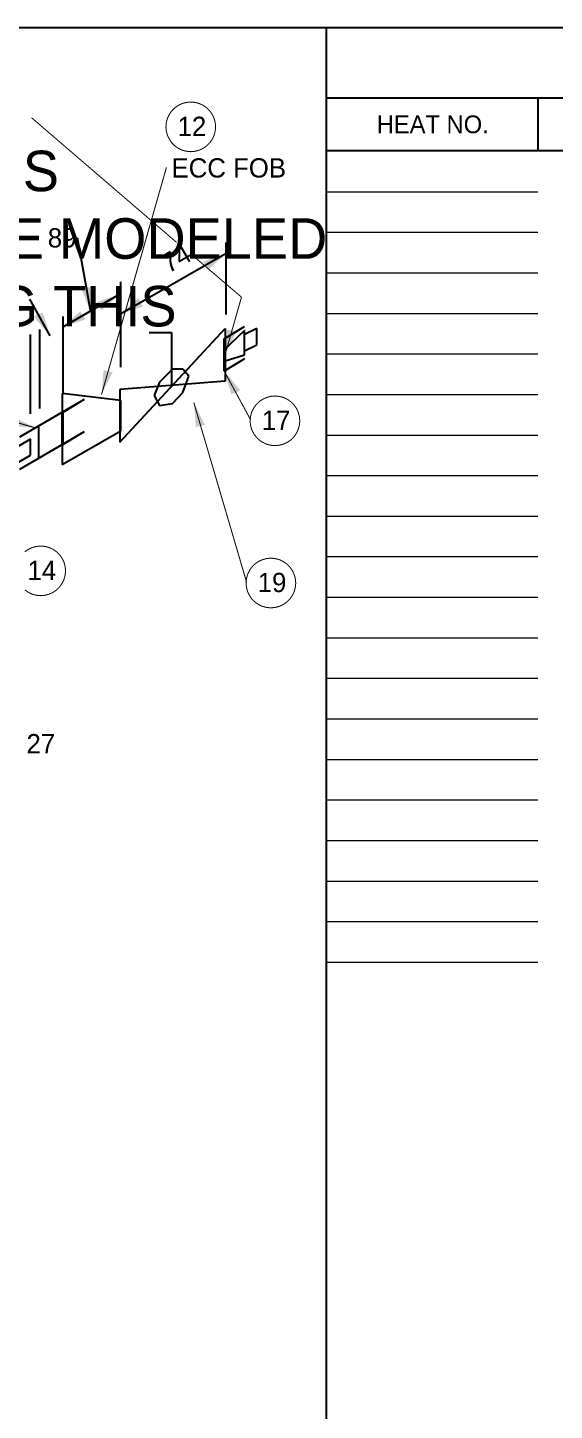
# Model space of a CAD drawing. Extents: x -4 to 426, y -3 to 272.
# Drawn here: x 236.3 to 288.3, y 131.8 to 268.2 of the extents above; entities that cross this region are included whole.
import ezdxf
from ezdxf.enums import TextEntityAlignment as Align

# ---------------------------------------------------------------- set-up
doc = ezdxf.new("R2010")
doc.units = 0
doc.header["$LTSCALE"] = 10
doc.layers.get('0').update_dxf_attribs({"lineweight": 0})
doc.layers.get('DEFPOINTS').update_dxf_attribs({"color": 9})
for name, color, linetype in [('BOM', 7, 'Continuous'), ('DIMENSION', 40, 'Continuous'), ('PIPE', 7, 'Continuous'), ('TEXT2', 3, 'Continuous'), ('Title Block', 255, 'Continuous'), ('TITLE BLOCK-TEXT', 12, 'Continuous')]:
    doc.layers.add(name, color=color, linetype=linetype)
doc.styles.add('framdcn', font='', dxfattribs={"height": 2.5})
doc.styles.add('HmNote', font='hm.shx')
doc.styles.add('Scovan Standard', font='', dxfattribs={"height": 2.5})
doc.styles.get("Standard").update_dxf_attribs({"font": ''})
doc.styles.get('framdcn').set_extended_font_data('Franklin Gothic Medium Cond')
doc.styles.get('Scovan Standard').set_extended_font_data('Franklin Gothic Medium Cond')
doc.styles.get('Standard').set_extended_font_data('Franklin Gothic Medium Cond')

# ---------------------------------------------------------------- blocks, each defined once
blk = doc.blocks.new('block60')
at = {"layer": 'TEXT2'}
blk.add_hatch(color=256, dxfattribs=at).paths.add_polyline_path([(0, 0), (-2.4, 0.2), (-2.2, 1.1)])
at = {"layer": 'TEXT2', "linetype": 'ByBlock', "const_width": 0.1, "flags": 128}
blk.add_lwpolyline([(-5.6, 1.6), (0, 0)], dxfattribs=at)
blk = doc.blocks.new('block62')
at = {"layer": 'TEXT2', "linetype": 'ByBlock', "const_width": 0.1, "flags": 128}
for points in [[(14.3, -12.3), (0, 0)], [(20.7, -17.7), (15.9, -13.6)]]:
    blk.add_lwpolyline(points, dxfattribs=at)
blk = doc.blocks.new('block103')
at = {"layer": 'PIPE', "linetype": 'ByBlock', "flags": 128}
for points in [[(4, 3.1), (0, 0.8)], [(4, 1.5), (4, 3.1)], [(0, -0.8), (4, 1.5)], [(0, 0.8), (0, 0)], [(0, 0), (0, -0.8)]]:
    blk.add_lwpolyline(points, dxfattribs=at)
at = {"flags": 1}
for tag in ['Tag', 'UCI', 'Pipe Ref', 'Description', 'Key']:
    blk.add_attdef(tag, (0, 0), '', height=1, dxfattribs=at)
blk = doc.blocks.new('block104')
at = {"layer": 'PIPE', "linetype": 'ByBlock', "flags": 128}
for points in [[(4.5, 2.6), (-1.9, -1.1)], [(2.3, 1.3), (4.3, 2.5)], [(2.4, -1.8), (2.4, 1.4)], [(0, -3.2), (0, 0)], [(2.3, -1.9), (2.3, 1.3)], [(4.5, -0.6), (-1.9, -4.3)], [(4.3, -0.7), (2.3, -1.9)]]:
    blk.add_lwpolyline(points, dxfattribs=at)
at = {"flags": 1}
for tag in ['Tag', 'UCI', 'Pipe Ref', 'Description', 'Key']:
    blk.add_attdef(tag, (0, 0), '', height=1, dxfattribs=at)
blk = doc.blocks.new('block106')
at = {"layer": 'PIPE', "linetype": 'ByBlock', "flags": 128}
for points in [[(0, -2.6), (10.4, 8.6)], [(2.9, 8.2), (5.1, 8.2)], [(5.1, 8.2), (5.1, 3)], [(10.3, 7.6), (12.3, 8.8)], [(10.4, 8.6), (10.4, 3.4)], [(10.3, 4.4), (10.3, 7.6)], [(12.3, 5.6), (10.3, 4.4)], [(5.2, 4.6), (3.9, 3.3)], [(6.2, 4.6), (5.2, 4.6)], [(6.8, 3.9), (6.2, 4.6)], [(10.4, 3.4), (0, 2.6)], [(3.9, 3.3), (3.4, 2)], [(6.2, 2.3), (6.8, 3.9)], [(0, 2.6), (0, 0)], [(3.4, 2), (3.9, 1)], [(5.2, 1.2), (6.2, 2.3)], [(0, 0), (0, -2.6)], [(3.9, 1), (5.2, 1.2)]]:
    blk.add_lwpolyline(points, dxfattribs=at)
at = {"flags": 1}
for tag in ['Tag', 'UCI', 'Pipe Ref', 'Description', 'Key']:
    blk.add_attdef(tag, (0, 0), '', height=1, dxfattribs=at)
blk = doc.blocks.new('block107')
at = {"layer": 'PIPE', "linetype": 'ByBlock', "flags": 128}
for points in [[(2, 2.4), (0, 0.5)], [(3.2, 2.6), (2, 2)], [(2, 0), (2, 2.4)], [(3.2, 1), (3.2, 2.6)], [(0, 0.5), (0, 0)], [(0, -0.6), (2, 0)], [(0, 0), (0, -0.6)], [(2, 0.4), (3.2, 1)]]:
    blk.add_lwpolyline(points, dxfattribs=at)
at = {"flags": 1}
for tag in ['Tag', 'UCI', 'Pipe Ref', 'Description', 'Key']:
    blk.add_attdef(tag, (0, 0), '', height=1, dxfattribs=at)
blk = doc.blocks.new('tt-sv-iso-db')
at = {"layer": 'BOM', "color": 255}
blk.add_line((-156.14, 0), (-156.14, -212.17), dxfattribs=at)
at = {"layer": 'BOM', "color": 3}
for p, q in [((-156.14, -6.94), (0, -6.94)), ((-135.24, -12.14), (-135.24, -6.94)), ((-135.24, -12.14), (-135.24, -6.94)), ((0, -12.14), (-156.14, -12.14))]:
    blk.add_line(p, q, dxfattribs=at)
at = {"layer": 'BOM', "style": 'Scovan Standard'}
blk.add_text('HEAT NO.', height=1.75, dxfattribs=at).set_placement((-145.63, -9.54), align=Align.MIDDLE_CENTER)
at = {"layer": 'DEFPOINTS', "color": 1, "insert": (-196.72, -12.14), "char_height": 4, "width": 81.4864, "attachment_point": 2, "style": 'HmNote'}
blk.add_mtext('\\pxql;ANY MODIFICATIONS REQUIRED MUST BE MODELED PRIOR TO REVISING THIS DRAWING.', dxfattribs=at)
at = {"layer": 'TITLE BLOCK-TEXT', "color": 210, "style": 'Scovan Standard'}
for tag, p in [('CN', (-57.69, -221.76)), ('MOD_NO', (-41.21, -221.76)), ('INSULATION', (-49.45, -229.02)), ('PAINT', (-16.49, -229.02)), ('LN', (-32.97, -236.28)), ('CLIENTDWGNO', (-32.97, -243.54))]:
    blk.add_attdef(tag, text='', height=2, dxfattribs=at).set_placement(p, align=Align.MIDDLE_CENTER)
at = {"layer": 'TITLE BLOCK-TEXT', "color": 210, "lineweight": 30, "flags": 104}
blk.add_attdef('WPS', text='', height=2, dxfattribs=at).set_placement((-16.43, -221.76), align=Align.MIDDLE_CENTER)
blk = doc.blocks.new('PADX-TBD')
at = {"layer": 'Title Block', "color": 255}
blk.add_line((0, 536.37), (843.77, 536.37), dxfattribs=at)
at = {"layer": 'TITLE BLOCK-TEXT', "color": 12, "style": 'Scovan Standard', "flags": 8}
for tag, p in [('REF_5', (25, 38.42)), ('REV_5', (352.84, 38.42)), ('PROJECT5', (504.32, 38.42)), ('DATE5', (525.83, 38.42)), ('BY5', (542.96, 38.42)), ('CHK5', (555.71, 38.42)), ('PE5', (568.45, 38.42)), ('REF_4', (25, 31.19)), ('REV_4', (352.84, 31.19)), ('PROJECT4', (504.32, 31.19)), ('DATE4', (525.83, 31.19)), ('BY4', (542.96, 31.19)), ('CHK4', (555.71, 31.19)), ('PE4', (568.45, 31.19)), ('REF_3', (25, 23.97)), ('REV_3', (352.84, 23.97)), ('PROJECT3', (504.32, 23.97)), ('DATE3', (525.83, 23.97)), ('BY3', (542.96, 23.97)), ('CHK3', (555.71, 23.97)), ('PE3', (568.45, 23.97)), ('REF_2', (25, 16.74)), ('REV_2', (352.84, 16.74)), ('PROJECT2', (504.32, 16.74)), ('DATE2', (525.83, 16.74)), ('BY2', (542.96, 16.74)), ('CHK2', (555.71, 16.74)), ('PE2', (568.45, 16.74)), ('REF_1', (25, 9.51)), ('REV_1', (352.84, 9.51)), ('PROJECT1', (504.32, 9.51)), ('DATE1', (525.83, 9.51)), ('BY1', (542.96, 9.51)), ('CHK1', (555.71, 9.51)), ('PE1', (568.45, 9.51))]:
    blk.add_attdef(tag, text='', height=2.5, dxfattribs=at).set_placement(p, align=Align.MIDDLE_CENTER)
for tag, height, p in [('REF_5_DESC', 2.5, (52.27, 38.42)), ('REV_5_DESC', 2.5, (363.04, 38.42)), ('REF_4_DESC', 2.5, (52.27, 31.19)), ('REV_4_DESC', 2.5, (363.04, 31.19)), ('REF_3_DESC', 2.5, (52.27, 23.97)), ('REV_3_DESC', 2.5, (363.04, 23.97)), ('REF_2_DESC', 2.5, (52.27, 16.74)), ('REV_2_DESC', 2.5, (363.04, 16.74)), ('REF_1_DESC', 2.5, (52.27, 9.51)), ('REV_1_DESC', 2.5, (363.04, 9.51)), ('PATH', 2, (13, -2.9)), ('USER_PLOTTED', 2, (309, -2.9)), ('PLOT_DATE', 2, (348, -2.9))]:
    blk.add_attdef(tag, text='', height=height, dxfattribs=at).set_placement(p, align=Align.MIDDLE_LEFT)
at = {"layer": 'TITLE BLOCK-TEXT', "color": 12, "style": 'Scovan Standard'}
for tag, p in [('TITLE1', (747.45, 37.28)), ('LSD', (747.45, 31.28)), ('TITLE2', (747.45, 25.28)), ('TITLE3', (747.45, 19.28)), ('CLIENTDRAWINGNO', (686.57, 5.99)), ('RN', (838.5, 5.99))]:
    blk.add_attdef(tag, text='', height=4, dxfattribs=at).set_placement(p, align=Align.MIDDLE_CENTER)
at = {"layer": 'TITLE BLOCK-TEXT', "color": 210, "style": 'Scovan Standard', "flags": 8}
blk.add_attdef('DWGNO', text='', height=4, dxfattribs=at).set_placement((777.51, 5.99), align=Align.MIDDLE_CENTER)

msp = doc.modelspace()

# ---------------------------------------------------------------- hatches: boundary and pattern name
at = {"layer": 'DIMENSION'}
for points in [[(255.9, 245.9), (254.1, 244.3), (253.6, 245.1)], [(242.5, 240.2), (241.6, 242.5), (242.6, 242.6)], [(245.4, 241.9), (243.6, 240.3), (243.1, 241.1)], [(245.4, 239.9), (247.2, 241.5), (247.7, 240.7)], [(238.5, 237.8), (236.9, 239.7), (237.8, 240.1)], [(239.7, 238.6), (241.5, 240.2), (242, 239.4)]]:
    msp.add_hatch(color=256, dxfattribs=at).paths.add_polyline_path(points)
at = {"layer": 'TEXT2'}
for points in [[(255.8, 236), (256, 238.4), (256.9, 238.2)], [(243.6, 232), (243.8, 234.4), (244.7, 234.2)], [(255.7, 234.3), (257.3, 232.4), (256.4, 232)], [(252.7, 231.2), (253.8, 229), (252.9, 228.8)]]:
    msp.add_hatch(color=256, dxfattribs=at).paths.add_polyline_path(points)

# ---------------------------------------------------------------- linework, layer by layer
for p, q in [((265.77, 252), (286.64, 252)), ((265.77, 252), (286.64, 252)), ((265.77, 252), (286.64, 252)), ((265.77, 252), (286.64, 252)), ((265.77, 252), (286.64, 252)), ((265.77, 252), (286.64, 252)), ((265.77, 248), (286.64, 248)), ((265.77, 248), (286.64, 248)), ((265.77, 248), (286.64, 248)), ((265.77, 248), (286.64, 248)), ((265.77, 248), (286.64, 248)), ((265.77, 248), (286.64, 248)), ((265.77, 244), (286.64, 244)), ((265.77, 244), (286.64, 244)), ((265.77, 244), (286.64, 244)), ((265.77, 244), (286.64, 244)), ((265.77, 244), (286.64, 244)), ((265.77, 244), (286.64, 244)), ((265.77, 240), (286.64, 240)), ((265.77, 240), (286.64, 240)), ((265.77, 240), (286.64, 240)), ((265.77, 240), (286.64, 240)), ((265.77, 240), (286.64, 240)), ((265.77, 240), (286.64, 240)), ((265.77, 236), (286.64, 236)), ((265.77, 236), (286.64, 236)), ((265.77, 236), (286.64, 236)), ((265.77, 236), (286.64, 236)), ((265.77, 236), (286.64, 236)), ((265.77, 236), (286.64, 236)), ((265.77, 232), (286.64, 232)), ((265.77, 232), (286.64, 232)), ((265.77, 232), (286.64, 232)), ((265.77, 232), (286.64, 232)), ((265.77, 232), (286.64, 232)), ((265.77, 232), (286.64, 232)), ((265.77, 228), (286.64, 228)), ((265.77, 228), (286.64, 228)), ((265.77, 228), (286.64, 228)), ((265.77, 228), (286.64, 228)), ((265.77, 228), (286.64, 228)), ((265.77, 228), (286.64, 228)), ((265.77, 224), (286.64, 224)), ((265.77, 224), (286.64, 224)), ((265.77, 224), (286.64, 224)), ((265.77, 224), (286.64, 224)), ((265.77, 224), (286.64, 224)), ((265.77, 224), (286.64, 224)), ((265.77, 220), (286.64, 220)), ((265.77, 220), (286.64, 220)), ((265.77, 220), (286.64, 220)), ((265.77, 220), (286.64, 220)), ((265.77, 220), (286.64, 220)), ((265.77, 220), (286.64, 220)), ((265.77, 216), (286.64, 216)), ((265.77, 216), (286.64, 216)), ((265.77, 216), (286.64, 216)), ((265.77, 216), (286.64, 216)), ((265.77, 216), (286.64, 216)), ((265.77, 216), (286.64, 216)), ((265.77, 212), (286.64, 212)), ((265.77, 212), (286.64, 212)), ((265.77, 212), (286.64, 212)), ((265.77, 212), (286.64, 212)), ((265.77, 212), (286.64, 212)), ((265.77, 212), (286.64, 212)), ((265.77, 208), (286.64, 208)), ((265.77, 208), (286.64, 208)), ((265.77, 208), (286.64, 208)), ((265.77, 208), (286.64, 208)), ((265.77, 208), (286.64, 208)), ((265.77, 208), (286.64, 208)), ((265.77, 204), (286.64, 204)), ((265.77, 204), (286.64, 204)), ((265.77, 204), (286.64, 204)), ((265.77, 204), (286.64, 204)), ((265.77, 204), (286.64, 204)), ((265.77, 204), (286.64, 204)), ((265.77, 200), (286.64, 200)), ((265.77, 200), (286.64, 200)), ((265.77, 200), (286.64, 200)), ((265.77, 200), (286.64, 200)), ((265.77, 200), (286.64, 200)), ((265.77, 200), (286.64, 200)), ((265.77, 196), (286.64, 196)), ((265.77, 196), (286.64, 196)), ((265.77, 196), (286.64, 196)), ((265.77, 196), (286.64, 196)), ((265.77, 196), (286.64, 196)), ((265.77, 196), (286.64, 196)), ((265.77, 192), (286.64, 192)), ((265.77, 192), (286.64, 192)), ((265.77, 192), (286.64, 192)), ((265.77, 192), (286.64, 192)), ((265.77, 192), (286.64, 192)), ((265.77, 192), (286.64, 192)), ((265.77, 188), (286.64, 188)), ((265.77, 188), (286.64, 188)), ((265.77, 188), (286.64, 188)), ((265.77, 188), (286.64, 188)), ((265.77, 188), (286.64, 188)), ((265.77, 188), (286.64, 188)), ((265.77, 184), (286.64, 184)), ((265.77, 184), (286.64, 184)), ((265.77, 184), (286.64, 184)), ((265.77, 184), (286.64, 184)), ((265.77, 184), (286.64, 184)), ((265.77, 184), (286.64, 184)), ((265.77, 180), (286.64, 180)), ((265.77, 180), (286.64, 180)), ((265.77, 180), (286.64, 180)), ((265.77, 180), (286.64, 180)), ((265.77, 180), (286.64, 180)), ((265.77, 180), (286.64, 180)), ((265.77, 176), (286.64, 176)), ((265.77, 176), (286.64, 176)), ((265.77, 176), (286.64, 176)), ((265.77, 176), (286.64, 176)), ((265.77, 176), (286.64, 176)), ((265.77, 176), (286.64, 176))]:
    msp.add_line(p, q)
at = {"layer": 'DIMENSION', "linetype": 'ByBlock', "flags": 128}
for points in [[(241.2, 247.5), (242.5, 240.2)], [(255.9, 239.9), (255.9, 247)], [(255.9, 245.9), (245.4, 239.9)], [(245.5, 234.7), (245.5, 243.1)], [(245.4, 241.9), (239.7, 238.6)], [(236.5, 241.4), (238.5, 237.8)], [(239.8, 232), (239.8, 239.7)], [(236.6, 230.1), (236.6, 237.9)], [(237.5, 230.6), (237.5, 238.4)]]:
    msp.add_lwpolyline(points, dxfattribs=at)
at = {"layer": 'PIPE', "linetype": 'ByBlock', "flags": 128}
for points in [[(239.7, 232.1), (239.7, 225.1)], [(245.5, 231.4), (239.7, 232.1)], [(245.5, 228.4), (245.5, 231.4)], [(239.7, 225.1), (245.5, 228.4)]]:
    msp.add_lwpolyline(points, dxfattribs=at)
at = {"layer": 'TEXT2', "linetype": 'ByBlock', "const_width": 0.1, "flags": 128}
for points in [[(254.81, 257.97), (254.7, 257.56), (254.52, 257.18), (254.28, 256.83), (253.97, 256.52), (253.62, 256.28), (253.24, 256.1), (252.83, 255.99), (252.4, 255.95), (251.97, 255.99), (251.56, 256.1), (251.18, 256.28), (250.83, 256.52), (250.52, 256.83), (250.28, 257.18), (250.1, 257.56), (249.99, 257.97), (249.95, 258.4), (249.99, 258.83), (250.1, 259.24), (250.28, 259.62), (250.52, 259.97), (250.83, 260.28), (251.18, 260.52), (251.56, 260.7), (251.97, 260.81), (252.4, 260.85), (252.83, 260.81), (253.24, 260.7), (253.62, 260.52), (253.97, 260.28), (254.28, 259.97), (254.52, 259.62), (254.7, 259.24), (254.81, 258.83), (254.85, 258.4)], [(263.11, 228.97), (263, 228.56), (262.82, 228.18), (262.58, 227.83), (262.27, 227.52), (261.93, 227.28), (261.54, 227.1), (261.13, 226.99), (260.7, 226.95), (260.27, 226.99), (259.86, 227.1), (259.48, 227.28), (259.13, 227.52), (258.82, 227.83), (258.58, 228.18), (258.4, 228.56), (258.29, 228.97), (258.25, 229.4), (258.29, 229.83), (258.4, 230.24), (258.58, 230.62), (258.82, 230.97), (259.13, 231.28), (259.48, 231.52), (259.86, 231.7), (260.27, 231.81), (260.7, 231.85), (261.13, 231.81), (261.54, 231.7), (261.93, 231.52), (262.27, 231.28), (262.58, 230.97), (262.82, 230.62), (263, 230.24), (263.11, 229.83), (263.15, 229.4)], [(262.71, 212.97), (262.6, 212.56), (262.42, 212.18), (262.18, 211.83), (261.87, 211.52), (261.52, 211.28), (261.14, 211.1), (260.73, 210.99), (260.3, 210.95), (259.87, 210.99), (259.46, 211.1), (259.07, 211.28), (258.73, 211.52), (258.42, 211.83), (258.18, 212.18), (258, 212.56), (257.89, 212.97), (257.85, 213.4), (257.89, 213.83), (258, 214.24), (258.18, 214.62), (258.42, 214.97), (258.73, 215.28), (259.07, 215.52), (259.46, 215.7), (259.87, 215.81), (260.3, 215.85), (260.73, 215.81), (261.14, 215.7), (261.52, 215.52), (261.87, 215.28), (262.18, 214.97), (262.42, 214.62), (262.6, 214.24), (262.71, 213.83), (262.75, 213.4)]]:
    msp.add_lwpolyline(points, close=True, dxfattribs=at)
for points in [[(250, 254.4), (243.6, 232)], [(257.4, 241.6), (255.8, 236)], [(255.7, 234.3), (258.3, 229.5)], [(252.7, 231.2), (257.9, 213.5)], [(236.03, 216.48), (236.38, 216.72), (236.76, 216.9), (237.17, 217.01), (237.6, 217.05), (238.03, 217.01), (238.44, 216.9), (238.82, 216.72), (239.17, 216.48), (239.48, 216.17), (239.72, 215.82), (239.9, 215.44), (240.01, 215.03), (240.05, 214.6), (240.01, 214.17), (239.9, 213.76), (239.72, 213.38), (239.48, 213.03), (239.17, 212.72), (238.82, 212.48), (238.44, 212.3), (238.03, 212.19), (237.6, 212.15), (237.17, 212.19), (236.76, 212.3), (236.38, 212.48), (236.03, 212.72)]]:
    msp.add_lwpolyline(points, dxfattribs=at)

# ---------------------------------------------------------------- block references
at = {"xscale": 0.5, "yscale": 0.5, "zscale": 0.5}
msp.add_blockref('PADX-TBD', (0, 0), dxfattribs=at)
at = {"layer": 'BOM'}
msp.add_blockref('tt-sv-iso-db', (421.89, 268.19), dxfattribs=at)
at = {"layer": 'PIPE'}
for name, p in [('block106', (245.4, 229.9)), ('block107', (255.7, 235.9)), ('block104', (237.4, 228.9)), ('block103', (232.6, 224.5))]:
    msp.add_blockref(name, p, dxfattribs=at)
at = {"layer": 'TEXT2'}
for name, p in [('block62', (236.7, 259.3)), ('block60', (237.1, 228.7))]:
    msp.add_blockref(name, p, dxfattribs=at)

# ---------------------------------------------------------------- texts
at = {"layer": 'DIMENSION', "style": 'framdcn'}
for s, p in [('89', (238.3, 246.5)), ('27', (236.2, 196.6))]:
    msp.add_text(s, height=1.9, dxfattribs=at).set_placement(p)
msp.add_text('74', height=1.9, rotation=30, dxfattribs=at).set_placement((250.2, 243.9))
at = {"layer": 'TEXT2', "style": 'framdcn'}
for s, p in [('12', (251.1, 257.5)), ('ECC FOB', (250.5, 253.4)), ('17', (259.4, 228.5)), ('14', (236.3, 213.7)), ('19', (259, 212.5))]:
    msp.add_text(s, height=1.9, dxfattribs=at).set_placement(p)

doc.saveas('drawing.dxf')
